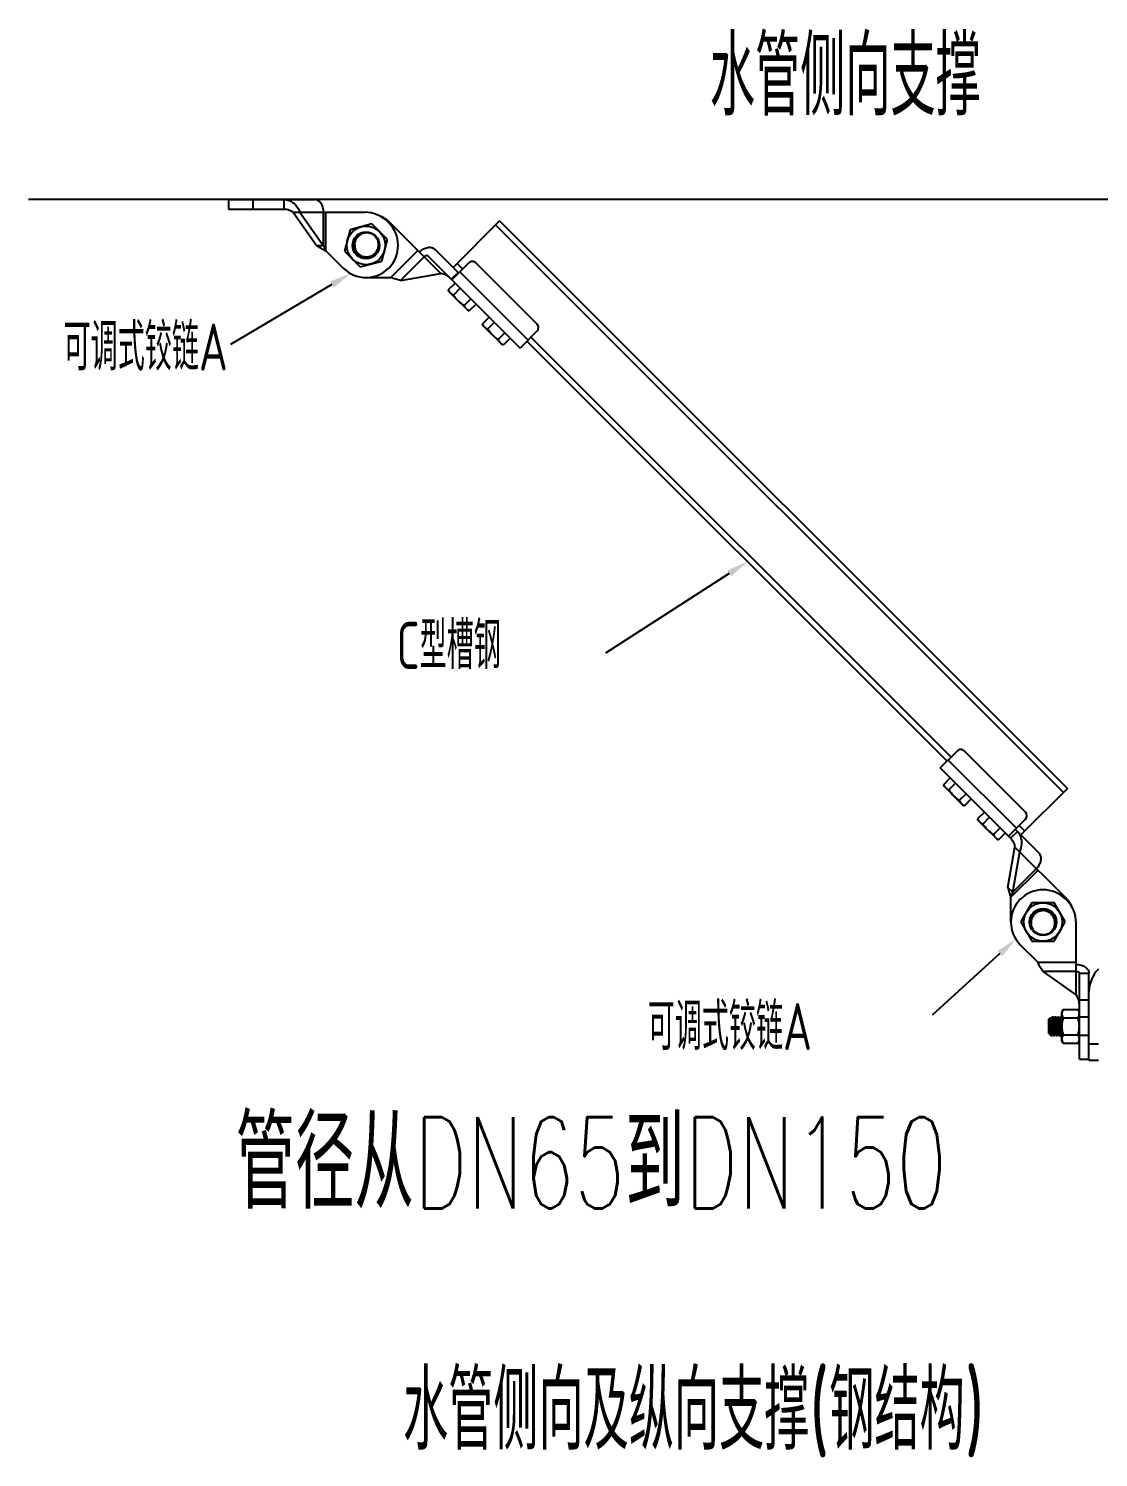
# Model space of a CAD drawing. Extents: x 4995099 to 5303443, y 4627657 to 4889583.
# Drawn here: x 5018146 to 5028056, y 4742815 to 4756059 of the extents above; entities that cross this region are included whole.
import ezdxf

# ---------------------------------------------------------------- set-up
doc = ezdxf.new("R2010")
doc.units = 0
doc.header["$LTSCALE"] = 1000
doc.header["$MEASUREMENT"] = 0
doc.layers.get('0').update_dxf_attribs({"color": 4, "linetype": 'CONTINUOUS'})
doc.layers.add('BZ', color=2, linetype='CONTINUOUS')
doc.layers.add('TWT_TEXT', color=7, linetype='CONTINUOUS')
doc.styles.add('HZTXT', font='TXT', dxfattribs={"bigfont": 'HZTXT'})
doc.styles.get("Standard").update_dxf_attribs({"font": 'GBENOR', "bigfont": 'GBCBIG'})

msp = doc.modelspace()

# ---------------------------------------------------------------- linework, layer by layer
at = {"linetype": 'Continuous'}
for p, q in [((5019999.3, 4754475.6), (5019999.3, 4754386.3)), ((5019999.3, 4754475.6), (5020794.4, 4754475.6)), ((5020222.5, 4754475.6), (5020222.5, 4754386.3)), ((5020510.6, 4754475.6), (5020510.6, 4754386.3)), ((5019999.3, 4754386.3), (5020510.6, 4754386.3)), ((5020596.3, 4754356.5), (5020815.5, 4754046.5)), ((5020596.3, 4754356.5), (5021262.6, 4754356.5)), ((5020659.4, 4754356.5), (5020878.6, 4754046.5)), ((5020878.6, 4754046.5), (5020878.6, 4754356.5)), ((5020899.7, 4754000.8), (5020899.7, 4754356.5)), ((5021125.9, 4754195.5), (5021072.6, 4753996.3)), ((5021325.1, 4754248.9), (5021125.9, 4754195.5)), ((5021471, 4754103), (5021325.1, 4754248.9)), ((5021482.2, 4754260.1), (5021473, 4754269.3)), ((5021966.4, 4753789), (5021495.2, 4754260.1)), ((5022509.5, 4754277.2), (5022078.1, 4753845.7)), ((5022472.7, 4754240.4), (5027733.7, 4748979.3)), ((5022509.5, 4754277.2), (5027770.6, 4749016.2)), ((5021417.6, 4753903.8), (5021471, 4754103)), ((5020878.6, 4754046.5), (5020815.5, 4754046.5)), ((5020899.7, 4754000.8), (5021061.3, 4753839.2)), ((5021072.6, 4753996.3), (5021218.4, 4753850.5)), ((5021166.8, 4754050.1), (5021166.8, 4754050.3)), ((5021166.9, 4754046.8), (5021166.9, 4754046.6)), ((5021751.8, 4754003.6), (5021500.3, 4753752)), ((5021592.1, 4753724.8), (5021811.4, 4753944)), ((5022065.6, 4753731.8), (5021847.3, 4753950.2)), ((5022128.8, 4753795), (5021910.4, 4754013.3)), ((5021218.4, 4753850.5), (5021417.6, 4753903.8)), ((5022124.5, 4753799.3), (5022061.4, 4753736.1)), ((5022068, 4753730.5), (5022225.4, 4753887.8)), ((5022114.9, 4753882.5), (5022167.5, 4753829.9)), ((5022772.6, 4753172.2), (5022141.2, 4753803.6)), ((5022856.8, 4753319.5), (5022288.5, 4753887.8)), ((5021271.8, 4753752), (5021500.3, 4753752)), ((5021592.1, 4753724.8), (5021966.4, 4753789)), ((5022096.6, 4753700.9), (5022034, 4753638.3)), ((5022067.5, 4753730), (5022699, 4753098.5)), ((5022042.3, 4753620.5), (5022034, 4753638.3)), ((5022042.3, 4753620.5), (5022210.7, 4753452.1)), ((5022145.2, 4753652.3), (5022082.6, 4753589.7)), ((5022242.4, 4753555.1), (5022179.8, 4753492.4)), ((5022210.7, 4753452.1), (5022228.4, 4753443.8)), ((5022291, 4753506.4), (5022228.4, 4753443.8)), ((5022412.3, 4753385.2), (5022349.7, 4753322.6)), ((5022358, 4753304.8), (5022349.7, 4753322.6)), ((5022358, 4753304.8), (5022526.4, 4753136.4)), ((5022460.9, 4753336.6), (5022398.3, 4753273.9)), ((5022558.1, 4753239.3), (5022495.5, 4753176.7)), ((5022526.4, 4753136.4), (5022544.1, 4753128.1)), ((5022606.7, 4753190.7), (5022544.1, 4753128.1)), ((5022856.8, 4753256.4), (5022699, 4753098.5)), ((5022762.1, 4753161.7), (5026655, 4749268.7)), ((5022798.9, 4753198.5), (5026691.9, 4749305.6)), ((5026591.9, 4749205.6), (5026749.8, 4749363.4)), ((5026812.9, 4749363.4), (5027381.2, 4748795.2)), ((5027242.8, 4748554.6), (5026591.9, 4749205.6)), ((5026665.6, 4749279.2), (5027297, 4748647.8)), ((5026684.1, 4749113.4), (5026621.5, 4749050.8)), ((5026629.8, 4749033), (5026621.5, 4749050.8)), ((5026629.8, 4749033), (5026798.2, 4748864.6)), ((5026732.7, 4749064.8), (5026670.1, 4749002.1)), ((5026829.9, 4748967.5), (5026767.3, 4748904.9)), ((5026878.5, 4748918.9), (5026815.9, 4748856.3)), ((5027770.6, 4749016.2), (5027339.1, 4748584.7)), ((5026798.2, 4748864.6), (5026815.9, 4748856.3)), ((5026999.8, 4748797.7), (5026937.2, 4748735)), ((5026945.5, 4748717.3), (5026937.2, 4748735)), ((5026945.5, 4748717.3), (5027113.9, 4748548.9)), ((5027048.4, 4748749), (5026985.8, 4748686.4)), ((5027145.7, 4748651.8), (5027083, 4748589.2)), ((5027226.4, 4748577.2), (5027381.2, 4748732)), ((5027286.5, 4748637.3), (5027506.7, 4748417.1)), ((5027323.3, 4748674.1), (5027375.9, 4748621.5)), ((5027113.9, 4748548.9), (5027131.6, 4748540.6)), ((5027194.3, 4748603.2), (5027131.6, 4748540.6)), ((5027242.8, 4748554.6), (5027306, 4748617.8)), ((5027218.2, 4748098.8), (5027282.4, 4748473)), ((5027262.8, 4748054.1), (5027327, 4748428.4)), ((5027282.4, 4748473), (5027753.5, 4748001.9)), ((5027245.4, 4748006.9), (5027496.9, 4748258.5)), ((5027482, 4748273.3), (5027262.8, 4748054.1)), ((5027218.2, 4748098.8), (5027262.8, 4748054.1)), ((5027245.4, 4747778.4), (5027245.4, 4748006.9)), ((5027753.5, 4747988.9), (5027762.7, 4747979.7)), ((5027439.9, 4747957), (5027336.8, 4747778.4)), ((5027646.2, 4747957), (5027439.9, 4747957)), ((5027615.2, 4747854.6), (5027615, 4747854.7)), ((5027617.6, 4747852.3), (5027617.7, 4747852.1)), ((5027749.3, 4747778.4), (5027646.2, 4747957)), ((5027336.8, 4747778.4), (5027439.9, 4747599.8)), ((5027646.2, 4747599.8), (5027749.3, 4747778.4)), ((5027849.9, 4747102.9), (5027849.9, 4747769.2)), ((5027439.9, 4747599.8), (5027646.2, 4747599.8)), ((5027494.2, 4747406.3), (5027332.6, 4747567.9)), ((5027494.2, 4747406.3), (5027849.9, 4747406.3)), ((5027539.9, 4747322.1), (5027849.9, 4747322.1)), ((5027849.9, 4747102.9), (5027539.9, 4747322.1)), ((5027969, 4747301.1), (5027879.7, 4747301.1)), ((5027879.7, 4746505.9), (5027879.7, 4747301.1)), ((5027969, 4746498.5), (5027969, 4747301.1)), ((5027969, 4747055), (5027879.7, 4747055)), ((5027730.9, 4746965.6), (5027718.9, 4746944.9)), ((5027718.9, 4746677.1), (5027718.9, 4746944.9)), ((5027730.9, 4746965.6), (5027867.7, 4746965.6)), ((5027879.7, 4746944.9), (5027867.7, 4746965.6)), ((5027596.9, 4746878), (5027611.7, 4746892.8)), ((5027596.9, 4746744), (5027596.9, 4746878)), ((5027611.9, 4746892.7), (5027611.7, 4746892.8)), ((5027615.9, 4746885.8), (5027611.9, 4746892.7)), ((5027622, 4746886.2), (5027615.5, 4746886.2)), ((5027629.8, 4746900), (5027621.8, 4746886.2)), ((5027629.8, 4746900), (5027630.1, 4746900.3)), ((5027630.1, 4746900.3), (5027633.4, 4746900.3)), ((5027630.1, 4746900.3), (5027633.4, 4746900.3)), ((5027633.7, 4746900), (5027633.4, 4746900.3)), ((5027641.9, 4746885.8), (5027633.7, 4746900)), ((5027648, 4746886.2), (5027641.6, 4746886.2)), ((5027655.8, 4746900), (5027647.8, 4746886.2)), ((5027655.8, 4746900), (5027656.2, 4746900.3)), ((5027656.2, 4746900.3), (5027659.4, 4746900.3)), ((5027656.2, 4746900.3), (5027659.4, 4746900.3)), ((5027659.8, 4746900), (5027659.4, 4746900.3)), ((5027668, 4746885.8), (5027659.8, 4746900)), ((5027674.1, 4746886.2), (5027667.6, 4746886.2)), ((5027681.9, 4746900), (5027673.9, 4746886.2)), ((5027681.9, 4746900), (5027682.2, 4746900.3)), ((5027682.2, 4746900.3), (5027685.5, 4746900.3)), ((5027682.2, 4746900.3), (5027685.5, 4746900.3)), ((5027685.8, 4746900), (5027685.5, 4746900.3)), ((5027694, 4746885.8), (5027685.8, 4746900)), ((5027700.1, 4746886.2), (5027694, 4746886.2)), ((5027694, 4746885.8), (5027694.3, 4746885.3)), ((5027707.9, 4746900), (5027699.9, 4746886.2)), ((5027707.9, 4746900), (5027708.3, 4746900.3)), ((5027708.3, 4746900.3), (5027711.5, 4746900.3)), ((5027708.3, 4746900.3), (5027711.5, 4746900.3)), ((5027711.9, 4746900), (5027711.5, 4746900.3)), ((5027718.9, 4746887.8), (5027711.9, 4746900)), ((5027718.9, 4746791.8), (5027718, 4746811)), ((5027730.9, 4746888.3), (5027867.7, 4746888.3)), ((5027969, 4746897.1), (5027879.7, 4746897.1)), ((5027596.9, 4746744), (5027605.1, 4746735.8)), ((5027605.1, 4746735.8), (5027605.1, 4746766.3)), ((5027605.1, 4746735.8), (5027608.9, 4746735.8)), ((5027608.6, 4746736.2), (5027613.4, 4746727.8)), ((5027614.2, 4746726.7), (5027613.4, 4746727.8)), ((5027614.2, 4746726.7), (5027619.2, 4746721.7)), ((5027619.2, 4746725.1), (5027619.2, 4746721.7)), ((5027619.2, 4746721.7), (5027620.4, 4746721.7)), ((5027620.2, 4746721.8), (5027620.4, 4746721.7)), ((5027620.4, 4746721.7), (5027620.7, 4746722)), ((5027620.7, 4746722), (5027628.7, 4746735.8)), ((5027628.5, 4746735.8), (5027635, 4746735.8)), ((5027634.4, 4746736.5), (5027634.6, 4746736.2)), ((5027634.6, 4746736.2), (5027642.8, 4746722)), ((5027642.8, 4746722), (5027643.2, 4746721.7)), ((5027643.2, 4746721.7), (5027646.4, 4746721.7)), ((5027643.2, 4746721.7), (5027646.4, 4746721.7)), ((5027646.7, 4746722), (5027646.4, 4746721.7)), ((5027646.7, 4746722), (5027654.7, 4746735.8)), ((5027654.6, 4746735.8), (5027661, 4746735.8)), ((5027660.6, 4746736.2), (5027668.9, 4746722)), ((5027668.9, 4746722), (5027669.2, 4746721.7)), ((5027669.2, 4746721.7), (5027672.5, 4746721.7)), ((5027669.2, 4746721.7), (5027672.5, 4746721.7)), ((5027672.8, 4746722), (5027672.5, 4746721.7)), ((5027672.8, 4746722), (5027680.8, 4746735.8)), ((5027680.6, 4746735.8), (5027687.1, 4746735.8)), ((5027686.7, 4746736.2), (5027694.9, 4746722)), ((5027694.9, 4746722), (5027695.2, 4746721.7)), ((5027695.2, 4746721.7), (5027698.5, 4746721.7)), ((5027695.2, 4746721.7), (5027698.5, 4746721.7)), ((5027698.8, 4746722), (5027698.5, 4746721.7)), ((5027698.8, 4746722), (5027706.8, 4746735.8)), ((5027706.7, 4746735.8), (5027713.1, 4746735.8)), ((5027712.7, 4746736.2), (5027718.9, 4746725.5)), ((5027730.9, 4746656.4), (5027718.9, 4746677.1)), ((5027730.9, 4746733.7), (5027867.7, 4746733.7)), ((5027730.9, 4746656.4), (5027867.7, 4746656.4)), ((5027879.7, 4746677.1), (5027867.7, 4746656.4)), ((5027879.7, 4746729.1), (5027969, 4746729.1)), ((5027969, 4746647.3), (5028058.3, 4746647.3)), ((5027879.7, 4746505.9), (5027969, 4746505.9)), ((5027969, 4746498.5), (5028058.3, 4746498.5))]:
    msp.add_line(p, q, dxfattribs=at)
for points in [[(5020956.5, 4753686.7), (5020017.4, 4753129.7)], [(5024637.4, 4751009.9), (5023491.1, 4750270.1)], [(5027143.3, 4747485.1), (5026516.2, 4746914)]]:
    msp.add_lwpolyline(points)
for centre, radius in [((5021271.8, 4754049.7), 178.6), ((5021271.8, 4754049.7), 125.3), ((5021271.8, 4754049.7), 119.1), ((5027543, 4747778.4), 178.6), ((5027543, 4747778.4), 125.3), ((5027543, 4747778.4), 119.1)]:
    msp.add_circle(centre, radius, dxfattribs=at)
for centre, radius, start, end in [((5021262.6, 4754058.9), 297.7, 44.99999, 90), ((5021271.8, 4754049.7), 297.7, 224.99999, 44.99999), ((5021284.8, 4754049.7), 297.7, 44.99999, 67.63031), ((5021278.7, 4754047.9), 118.4, 72.31446, 73.94713), ((5021271.8, 4754049.7), 105, 178.71874, 179.66409), ((5021271.5, 4754049.7), 104.7, 179.75296, 181.37327), ((5021270.8, 4754056.8), 104.4, 184.99488, 185.50793), ((5021272, 4754049.7), 105.1, 177.15433, 178.71863), ((5021271.2, 4754049.7), 104.4, 181.37382, 181.694), ((5021271.4, 4754049.7), 104.6, 181.69419, 182.60615), ((5021271.8, 4754049.7), 105, 182.60725, 185.59802), ((5021271.9, 4754049.7), 105.1, 185.59662, 191.09948), ((5021271.5, 4754049.6), 104.7, 191.10332, 191.48342), ((5021271.8, 4754049.7), 104.9, 191.48489, 255.44483), ((5021271.8, 4754049.7), 105, 255.4458, 258.67362), ((5021271.8, 4754049.7), 104.9, 258.67355, 262.14338), ((5021271.7, 4754049.6), 104.9, 262.14543, 265.15818), ((5021271.8, 4754049.9), 105.1, 265.15789, 267.69509), ((5021271.8, 4754049.8), 105.1, 267.69503, 268.78973), ((5021271.8, 4754049.9), 105.1, 267.70337, 268.51134), ((5021271.8, 4754049.7), 105, 268.51135, 269.23308), ((5021271.8, 4754049.6), 104.8, 268.78883, 271.69256), ((5021271.8, 4754049.4), 104.7, 269.23213, 271.6927), ((5022257, 4753856.2), 44.6, 44.99999, 135.00001), ((5022825.2, 4753287.9), 44.6, 315.00001, 44.99999), ((5026781.3, 4749331.9), 44.6, 44.99999, 135.00001), ((5027349.6, 4748763.6), 44.6, 315.00001, 44.99999), ((5027543, 4747778.4), 297.7, 44.99999, 224.99999), ((5027543, 4747791.4), 297.7, 22.3697, 44.99999), ((5027552.2, 4747769.2), 297.7, 0, 44.99999), ((5027543, 4747778.4), 104.8, 133.78883, 136.69254), ((5027542.9, 4747778.5), 104.7, 134.23214, 136.69269), ((5027543.1, 4747778.3), 105, 133.51136, 134.23309), ((5027543.2, 4747778.3), 105.1, 132.69503, 133.78973), ((5027543.2, 4747778.2), 105.1, 132.70337, 133.51136), ((5027543.2, 4747778.2), 105.1, 130.15788, 132.69507), ((5027543, 4747778.4), 104.9, 127.14543, 130.15818), ((5027543, 4747778.4), 104.9, 123.67356, 127.14336), ((5027543.1, 4747778.3), 105, 120.44581, 123.67361), ((5027543, 4747778.4), 104.9, 56.48488, 120.44484), ((5027543.2, 4747778.5), 104.7, 56.10333, 56.4834), ((5027543, 4747778.3), 105.1, 50.59661, 56.09947), ((5027543, 4747778.3), 105, 47.60725, 50.59803), ((5027543.3, 4747778.6), 104.6, 46.69418, 47.60616), ((5027543.4, 4747778.7), 104.4, 46.3738, 46.69398), ((5027548.8, 4747774), 104.4, 49.99488, 50.50791), ((5027543.2, 4747778.6), 104.7, 44.75296, 46.37328), ((5027543, 4747778.4), 105, 43.71876, 44.66409), ((5027542.9, 4747778.2), 105.1, 42.15432, 43.71862), ((5027536.9, 4747774.7), 118.4, 297.31445, 298.94712), ((5028266.6, 4747131), 297.7, 135.00001, 180), ((5027819.5, 4746926.8), 60.2, 6.6309, 7.40314), ((5027688.5, 4746883.2), 6.2, 18.49225, 20.49889), ((5027819.5, 4746695.2), 60.2, 352.59837, 353.3691)]:
    msp.add_arc(centre, radius, start, end, dxfattribs=at)
for points, knots in [([(5020510.6, 4754475.6), (5020527, 4754475.6), (5020560.5, 4754469.2), (5020604.4, 4754442.4), (5020638.6, 4754403.6), (5020653.9, 4754372.5), (5020659.4, 4754356.5)], [0, 0, 0, 0, 0.2432329, 0.4930778, 0.7487233, 1, 1, 1, 1]), ([(5020878.6, 4754356.5), (5020878.6, 4754371.9), (5020874.6, 4754401.6), (5020857, 4754440.6), (5020829.6, 4754468.3), (5020805.6, 4754475.6), (5020794.4, 4754475.6)], [0, 0, 0, 0, 0.2879693, 0.555344, 0.7905333, 1, 1, 1, 1]), ([(5020510.6, 4754386.3), (5020526.6, 4754386.3), (5020557.5, 4754380.4), (5020584.4, 4754365.1), (5020596.3, 4754356.5)], [0, 0, 0, 0, 0.5225162, 1, 1, 1, 1]), ([(5021311.5, 4754161.7), (5021294.3, 4754166.6), (5021257.1, 4754168.7), (5021214.6, 4754149.7), (5021188.9, 4754124.2), (5021174.7, 4754100.9), (5021166.7, 4754074.9), (5021166, 4754056.6), (5021166.8, 4754047.7)], [0, 0, 0, 0, 0.2492726, 0.4984099, 0.6238458, 0.7492448, 0.8746208, 1, 1, 1, 1]), ([(5021274.9, 4753944.8), (5021284, 4753944.4), (5021302.4, 4753946.1), (5021328.4, 4753955.6), (5021351.3, 4753971.4), (5021375.5, 4753999.1), (5021391.8, 4754043.5), (5021386.9, 4754081), (5021380.5, 4754098)], [0, 0, 0, 0, 0.1254142, 0.2508333, 0.3762646, 0.5017062, 0.7507851, 1, 1, 1, 1]), ([(5020815.5, 4754046.5), (5020827.8, 4754038), (5020855.7, 4754022.3), (5020884.4, 4754008.3), (5020899.7, 4754000.8)], [0, 0, 0, 0, 0.4682186, 1, 1, 1, 1]), ([(5020878.6, 4754046.5), (5020880, 4754042.6), (5020886.2, 4754027), (5020893.9, 4754012.1), (5020899.7, 4754000.8)], [0, 0, 0, 0, 0.2440009, 1, 1, 1, 1]), ([(5021766.7, 4753988.7), (5021777.6, 4753999.5), (5021801.4, 4754017.7), (5021841.5, 4754032.8), (5021880.5, 4754033), (5021902.5, 4754021.2), (5021910.4, 4754013.3)], [0, 0, 0, 0, 0.2879707, 0.5553439, 0.7905323, 1, 1, 1, 1]), ([(5021847.3, 4753950.2), (5021845.3, 4753952.2), (5021839.8, 4753955.1), (5021830, 4753955.1), (5021820, 4753951.3), (5021814.1, 4753946.7), (5021811.4, 4753944)], [0, 0, 0, 0, 0.209498, 0.4446669, 0.7119894, 1, 1, 1, 1]), ([(5021592.1, 4753724.8), (5021577.4, 4753727.5), (5021546.6, 4753736.1), (5021516.4, 4753746.5), (5021500.3, 4753752)], [0, 0, 0, 0, 0.4682186, 1, 1, 1, 1]), ([(5022048, 4753749.5), (5022036.7, 4753760.8), (5022010.7, 4753778.5), (5021980.8, 4753786.7), (5021966.4, 4753789)], [0, 0, 0, 0, 0.5225162, 1, 1, 1, 1]), ([(5022068, 4753730.5), (5022068, 4753730.4), (5022066.9, 4753730.2), (5022066.2, 4753731.2), (5022065.6, 4753731.8)], [0, 0, 0, 0, 0.1267747, 1, 1, 1, 1]), ([(5022034, 4753638.3), (5022034.7, 4753636.8), (5022037.5, 4753630.9), (5022040.8, 4753625.3), (5022043.5, 4753621.3)], [0, 0, 0, 0, 0.2533457, 1, 1, 1, 1]), ([(5022053.6, 4753609.2), (5022057.6, 4753605.1), (5022066.9, 4753597.7), (5022077.2, 4753592.2), (5022082.6, 4753589.7)], [0, 0, 0, 0, 0.4935889, 1, 1, 1, 1]), ([(5022179.8, 4753492.4), (5022182.3, 4753487.1), (5022187.9, 4753476.7), (5022195.3, 4753467.5), (5022199.4, 4753463.4)], [0, 0, 0, 0, 0.5064112, 1, 1, 1, 1]), ([(5022199.4, 4753463.4), (5022203.5, 4753459.3), (5022212.7, 4753451.9), (5022223, 4753446.3), (5022228.4, 4753443.8)], [0, 0, 0, 0, 0.4935889, 1, 1, 1, 1]), ([(5022349.7, 4753322.6), (5022350.4, 4753321.1), (5022353.2, 4753315.2), (5022356.5, 4753309.6), (5022359.2, 4753305.6)], [0, 0, 0, 0, 0.2533457, 1, 1, 1, 1]), ([(5022369.3, 4753293.5), (5022373.4, 4753289.4), (5022382.6, 4753282), (5022392.9, 4753276.5), (5022398.3, 4753273.9)], [0, 0, 0, 0, 0.4935889, 1, 1, 1, 1]), ([(5022495.5, 4753176.7), (5022498, 4753171.4), (5022503.6, 4753161), (5022511, 4753151.8), (5022515.1, 4753147.7)], [0, 0, 0, 0, 0.5064112, 1, 1, 1, 1]), ([(5022515.1, 4753147.7), (5022519.2, 4753143.6), (5022528.4, 4753136.2), (5022538.8, 4753130.6), (5022544.1, 4753128.1)], [0, 0, 0, 0, 0.4935889, 1, 1, 1, 1]), ([(5026621.5, 4749050.8), (5026622.2, 4749049.3), (5026625, 4749043.4), (5026628.3, 4749037.8), (5026631, 4749033.8)], [0, 0, 0, 0, 0.2533457, 1, 1, 1, 1]), ([(5026641.1, 4749021.7), (5026645.2, 4749017.6), (5026654.4, 4749010.2), (5026664.7, 4749004.7), (5026670.1, 4749002.1)], [0, 0, 0, 0, 0.4935889, 1, 1, 1, 1]), ([(5026767.3, 4748904.9), (5026769.8, 4748899.6), (5026775.4, 4748889.2), (5026782.8, 4748880), (5026786.9, 4748875.9)], [0, 0, 0, 0, 0.5064112, 1, 1, 1, 1]), ([(5026786.9, 4748875.9), (5026791, 4748871.8), (5026800.2, 4748864.4), (5026810.6, 4748858.8), (5026815.9, 4748856.3)], [0, 0, 0, 0, 0.4935889, 1, 1, 1, 1]), ([(5026937.2, 4748735), (5026937.9, 4748733.5), (5026940.7, 4748727.7), (5026944, 4748722.1), (5026946.8, 4748718.1)], [0, 0, 0, 0, 0.2533457, 1, 1, 1, 1]), ([(5026956.8, 4748706), (5026960.9, 4748701.9), (5026970.1, 4748694.5), (5026980.4, 4748688.9), (5026985.8, 4748686.4)], [0, 0, 0, 0, 0.4935889, 1, 1, 1, 1]), ([(5027083, 4748589.2), (5027085.5, 4748583.8), (5027091.1, 4748573.5), (5027098.5, 4748564.3), (5027102.6, 4748560.2)], [0, 0, 0, 0, 0.5064112, 1, 1, 1, 1]), ([(5027102.6, 4748560.2), (5027106.7, 4748556.1), (5027115.9, 4748548.7), (5027126.3, 4748543.1), (5027131.6, 4748540.6)], [0, 0, 0, 0, 0.4935889, 1, 1, 1, 1]), ([(5027242.8, 4748554.6), (5027240.3, 4748557.2), (5027235.4, 4748562.1), (5027229.7, 4748568), (5027224.3, 4748575.1), (5027226.4, 4748577.2)], [0, 0, 0, 0, 0.3786649, 0.6932905, 1, 1, 1, 1]), ([(5027242.8, 4748554.6), (5027254.2, 4748543.3), (5027271.8, 4748517.3), (5027280.1, 4748487.4), (5027282.4, 4748473)], [0, 0, 0, 0, 0.5225162, 1, 1, 1, 1]), ([(5027336.5, 4748570.5), (5027334.8, 4748575), (5027327.2, 4748592.2), (5027315.9, 4748607.8), (5027306, 4748617.8)], [0, 0, 0, 0, 0.2529073, 1, 1, 1, 1]), ([(5027327, 4748428.4), (5027337.7, 4748450.2), (5027351.3, 4748497.9), (5027345.3, 4748548), (5027336.5, 4748570.5)], [0, 0, 0, 0, 0.5007687, 1, 1, 1, 1]), ([(5027482, 4748273.3), (5027492.9, 4748284.2), (5027511.1, 4748308.1), (5027526.2, 4748348.1), (5027526.4, 4748387.1), (5027514.6, 4748409.2), (5027506.7, 4748417.1)], [0, 0, 0, 0, 0.2879707, 0.5553439, 0.7905323, 1, 1, 1, 1]), ([(5027218.2, 4748098.8), (5027220.9, 4748084), (5027229.5, 4748053.2), (5027239.9, 4748023), (5027245.4, 4748006.9)], [0, 0, 0, 0, 0.4682186, 1, 1, 1, 1]), ([(5027245.4, 4748006.9), (5027246.7, 4748011), (5027251.9, 4748026.9), (5027257.5, 4748042.8), (5027262.8, 4748054.1)], [0, 0, 0, 0, 0.254643, 1, 1, 1, 1]), ([(5027466.7, 4747850.3), (5027460, 4747844.1), (5027448.1, 4747829.9), (5027436.5, 4747804.8), (5027431.5, 4747777.5), (5027433.9, 4747740.8), (5027453.8, 4747697.9), (5027483.8, 4747674.8), (5027500.3, 4747667.2)], [0, 0, 0, 0, 0.1254142, 0.2508333, 0.3762646, 0.5017062, 0.7507851, 1, 1, 1, 1]), ([(5027594.2, 4747671.1), (5027609.8, 4747679.7), (5027637.6, 4747704.6), (5027654.2, 4747748.1), (5027654.4, 4747784.3), (5027647.9, 4747810.8), (5027635.1, 4747834.8), (5027622.8, 4747848.2), (5027615.9, 4747854)], [0, 0, 0, 0, 0.2492726, 0.4984099, 0.6238458, 0.7492448, 0.8746208, 1, 1, 1, 1]), ([(5027539.9, 4747322.1), (5027531.4, 4747334.4), (5027515.6, 4747362.3), (5027501.6, 4747391), (5027494.2, 4747406.3)], [0, 0, 0, 0, 0.4682186, 1, 1, 1, 1]), ([(5027849.9, 4747385.3), (5027865.2, 4747385.3), (5027895, 4747381.2), (5027934, 4747363.6), (5027961.7, 4747336.2), (5027969, 4747312.2), (5027969, 4747301.1)], [0, 0, 0, 0, 0.2879693, 0.555344, 0.7905333, 1, 1, 1, 1]), ([(5027849.9, 4747322.1), (5027857.2, 4747322.1), (5027868.2, 4747319.4), (5027877.9, 4747309.8), (5027879.7, 4747303.8), (5027879.7, 4747301.1)], [0, 0, 0, 0, 0.5525142, 0.7891783, 1, 1, 1, 1]), ([(5027874.5, 4747053.6), (5027873.2, 4747058.3), (5027867.2, 4747075.8), (5027857.8, 4747091.9), (5027849.9, 4747102.9)], [0, 0, 0, 0, 0.2652356, 1, 1, 1, 1]), ([(5027718.9, 4746927), (5027718.9, 4746933.6), (5027721.4, 4746947.2), (5027727.4, 4746959.6), (5027730.9, 4746965.6)], [0, 0, 0, 0, 0.4850688, 1, 1, 1, 1]), ([(5027730.9, 4746888.3), (5027727.4, 4746894.4), (5027721.4, 4746906.7), (5027718.9, 4746920.4), (5027718.9, 4746927)], [0, 0, 0, 0, 0.5149312, 1, 1, 1, 1]), ([(5027879.2, 4746934.6), (5027878.8, 4746937.2), (5027876.7, 4746948.1), (5027871.9, 4746958.4), (5027867.7, 4746965.6)], [0, 0, 0, 0, 0.2413187, 1, 1, 1, 1]), ([(5027867.7, 4746888.3), (5027871.2, 4746894.4), (5027877.2, 4746906.7), (5027879.7, 4746920.4), (5027879.7, 4746927)], [0, 0, 0, 0, 0.5149312, 1, 1, 1, 1]), ([(5027619.2, 4746725.1), (5027618.8, 4746729.6), (5027618.2, 4746741.3), (5027617.3, 4746761.9), (5027616.5, 4746787.9), (5027615.7, 4746816.3), (5027614.9, 4746839.9), (5027614.3, 4746857.4), (5027613.9, 4746868.6), (5027613.4, 4746877.8), (5027613, 4746885), (5027612.4, 4746889.6), (5027612.3, 4746892.1), (5027611.9, 4746892.7)], [0, 0, 0, 0, 0.0806353, 0.2085354, 0.3696645, 0.5456203, 0.7157198, 0.7920409, 0.859282, 0.9153044, 0.9582922, 0.9868202, 1, 1, 1, 1]), ([(5027615.9, 4746885.8), (5027616, 4746885.7), (5027616.3, 4746885), (5027616.4, 4746884.3), (5027616.6, 4746883.7)], [0, 0, 0, 0, 0.1730941, 1, 1, 1, 1]), ([(5027616.6, 4746883.7), (5027617.4, 4746879.9), (5027618.3, 4746869.6), (5027619.8, 4746851.1), (5027621.1, 4746827.5), (5027622.5, 4746801.7), (5027623.7, 4746780.4), (5027624.7, 4746764.8), (5027625.5, 4746755.1), (5027626.2, 4746747.3), (5027626.9, 4746741.2), (5027627.5, 4746738.2), (5027628.1, 4746735.8), (5027628.5, 4746735.8)], [0, 0, 0, 0, 0.0777982, 0.2082354, 0.3748006, 0.5562004, 0.7292138, 0.8055371, 0.8717102, 0.9256228, 0.9655759, 0.9903913, 1, 1, 1, 1]), ([(5027622, 4746886.2), (5027622.5, 4746886.2), (5027623, 4746883.6), (5027623.7, 4746880.4), (5027624.4, 4746873.7), (5027625.2, 4746865.3), (5027625.9, 4746854.8), (5027627, 4746838.2), (5027628.2, 4746815.8), (5027629.7, 4746789.2), (5027630.9, 4746768.3), (5027632, 4746754.1), (5027632.7, 4746746.1), (5027633.5, 4746740.5), (5027634, 4746737.5), (5027634.4, 4746736.5)], [0, 0, 0, 0, 0.0102174, 0.0368365, 0.0796373, 0.1372379, 0.2076612, 0.2884451, 0.4694957, 0.6551875, 0.8196562, 0.8865748, 0.9400423, 0.9782392, 1, 1, 1, 1]), ([(5027630.1, 4746900.3), (5027630.2, 4746900.3), (5027630.4, 4746900.2), (5027630.5, 4746900), (5027630.6, 4746899.8)], [0, 0, 0, 0, 0.3723986, 1, 1, 1, 1]), ([(5027630.6, 4746899.8), (5027630.6, 4746899.7), (5027630.9, 4746899), (5027631, 4746898.3), (5027631.1, 4746897.7)], [0, 0, 0, 0, 0.1797905, 1, 1, 1, 1]), ([(5027631.1, 4746897.7), (5027631.9, 4746893.8), (5027632.8, 4746883.2), (5027634.4, 4746859.2), (5027636, 4746824.4), (5027637.9, 4746784.1), (5027639.4, 4746752.9), (5027640.9, 4746733.7), (5027641.7, 4746726.8), (5027642.2, 4746724.2)], [0, 0, 0, 0, 0.0680369, 0.183112, 0.4156134, 0.66855, 0.8804582, 0.9541945, 1, 1, 1, 1]), ([(5027645.4, 4746724.3), (5027644.6, 4746728.5), (5027643.7, 4746740.1), (5027642.3, 4746761), (5027641, 4746788.1), (5027639.6, 4746818), (5027638.2, 4746847), (5027637, 4746869), (5027636, 4746883.5), (5027635.3, 4746891.3), (5027634.6, 4746896.5), (5027634.2, 4746899.2), (5027633.7, 4746900)], [0, 0, 0, 0, 0.072759, 0.1968608, 0.3572598, 0.5342987, 0.7062829, 0.8521474, 0.9095253, 0.9540848, 0.9844928, 1, 1, 1, 1]), ([(5027642.3, 4746884.8), (5027643.3, 4746881.5), (5027644.1, 4746871.9), (5027645.7, 4746854.1), (5027647, 4746830.4), (5027648.4, 4746804.2), (5027649.7, 4746782.3), (5027650.7, 4746766.1), (5027651.4, 4746756), (5027652.2, 4746747.9), (5027652.9, 4746741.4), (5027653.6, 4746738.3), (5027654.1, 4746735.8), (5027654.6, 4746735.8)], [0, 0, 0, 0, 0.0681208, 0.1931918, 0.3586724, 0.5424113, 0.7197556, 0.7984706, 0.8669215, 0.9228135, 0.9642903, 0.9900662, 1, 1, 1, 1]), ([(5027648, 4746886.2), (5027648.5, 4746886.2), (5027649, 4746883.7), (5027649.7, 4746880.5), (5027650.4, 4746873.9), (5027651.2, 4746865.7), (5027651.9, 4746855.4), (5027653, 4746839), (5027654.2, 4746816.9), (5027655.7, 4746790.5), (5027657, 4746766.8), (5027658.6, 4746749.4), (5027659.3, 4746739.9), (5027660.4, 4746736.8)], [0, 0, 0, 0, 0.0100661, 0.0362289, 0.0783082, 0.1349822, 0.2043392, 0.2840022, 0.4630493, 0.6476926, 0.8127255, 0.9356584, 1, 1, 1, 1]), ([(5027656.2, 4746900.3), (5027656.3, 4746900.3), (5027656.5, 4746900.2), (5027656.5, 4746900), (5027656.6, 4746899.8)], [0, 0, 0, 0, 0.371131, 1, 1, 1, 1]), ([(5027656.6, 4746899.8), (5027656.7, 4746899.7), (5027656.9, 4746899), (5027657.1, 4746898.3), (5027657.2, 4746897.7)], [0, 0, 0, 0, 0.1810218, 1, 1, 1, 1]), ([(5027657.2, 4746897.7), (5027658, 4746893.5), (5027658.9, 4746882), (5027660.3, 4746861.1), (5027661.6, 4746834), (5027663, 4746804.1), (5027664.4, 4746775.1), (5027665.6, 4746753), (5027666.6, 4746738.5), (5027667.2, 4746730.7), (5027668, 4746725.5), (5027668.4, 4746722.8), (5027668.9, 4746722)], [0, 0, 0, 0, 0.0724852, 0.1964351, 0.3567845, 0.5338775, 0.7059953, 0.8519985, 0.9094333, 0.9540396, 0.9844795, 1, 1, 1, 1]), ([(5027671.5, 4746724.3), (5027670.6, 4746728.5), (5027669.7, 4746740), (5027668.3, 4746760.9), (5027667, 4746788), (5027665.6, 4746817.9), (5027664.3, 4746846.9), (5027663.1, 4746869), (5027662, 4746883.5), (5027661.4, 4746891.3), (5027660.6, 4746896.5), (5027660.2, 4746899.2), (5027659.8, 4746900)], [0, 0, 0, 0, 0.072462, 0.1964006, 0.3567743, 0.5338804, 0.7060032, 0.8520154, 0.9094481, 0.9540479, 0.9844809, 1, 1, 1, 1]), ([(5027668, 4746885.8), (5027668.1, 4746885.7), (5027668.2, 4746885.4), (5027668.3, 4746885.2), (5027668.3, 4746885)], [0, 0, 0, 0, 0.4376161, 1, 1, 1, 1]), ([(5027668.3, 4746885), (5027669.3, 4746881.9), (5027670.1, 4746872.3), (5027671.7, 4746854.7), (5027673, 4746831.1), (5027674.5, 4746804.7), (5027675.7, 4746782.7), (5027676.7, 4746766.4), (5027677.5, 4746756.2), (5027678.2, 4746748), (5027678.9, 4746741.5), (5027679.6, 4746738.3), (5027680.1, 4746735.8), (5027680.6, 4746735.8)], [0, 0, 0, 0, 0.0659453, 0.1897904, 0.3550149, 0.5392741, 0.7175969, 0.7968558, 0.8658281, 0.9221694, 0.96399, 0.9899888, 1, 1, 1, 1]), ([(5027674.1, 4746886.2), (5027674.6, 4746886.2), (5027675.1, 4746883.7), (5027675.8, 4746880.6), (5027676.5, 4746874.1), (5027677.2, 4746866.1), (5027677.9, 4746855.9), (5027679, 4746839.8), (5027680.2, 4746817.9), (5027681.6, 4746791.7), (5027683, 4746768), (5027684.5, 4746750.2), (5027685.3, 4746740.5), (5027686.3, 4746737.2)], [0, 0, 0, 0, 0.0099248, 0.0356747, 0.0771054, 0.1329413, 0.2013278, 0.2799736, 0.4571941, 0.6408665, 0.8063789, 0.9316041, 1, 1, 1, 1]), ([(5027682.2, 4746900.3), (5027682.3, 4746900.3), (5027682.5, 4746900.1), (5027682.6, 4746900), (5027682.7, 4746899.8)], [0, 0, 0, 0, 0.3700796, 1, 1, 1, 1]), ([(5027682.7, 4746899.8), (5027682.7, 4746899.7), (5027683, 4746899), (5027683.1, 4746898.3), (5027683.2, 4746897.8)], [0, 0, 0, 0, 0.1820575, 1, 1, 1, 1]), ([(5027683.2, 4746897.8), (5027684, 4746893.6), (5027684.9, 4746882.1), (5027686.3, 4746861.2), (5027687.7, 4746834.1), (5027689, 4746804.2), (5027690.4, 4746775.1), (5027691.6, 4746753.1), (5027692.6, 4746738.5), (5027693.3, 4746730.7), (5027694, 4746725.5), (5027694.5, 4746722.8), (5027694.9, 4746722)], [0, 0, 0, 0, 0.0723037, 0.1961546, 0.3565036, 0.5336411, 0.7058393, 0.8519298, 0.9093948, 0.9540202, 0.984473, 1, 1, 1, 1]), ([(5027697.5, 4746724.3), (5027696.7, 4746728.5), (5027695.8, 4746740), (5027694.4, 4746760.9), (5027693.1, 4746788), (5027691.7, 4746817.9), (5027690.3, 4746846.9), (5027689.1, 4746869), (5027688.1, 4746883.5), (5027687.4, 4746891.3), (5027686.7, 4746896.5), (5027686.3, 4746899.2), (5027685.8, 4746900)], [0, 0, 0, 0, 0.0724348, 0.1963567, 0.3567, 0.5338039, 0.7059441, 0.8519721, 0.9094173, 0.9540318, 0.9844771, 1, 1, 1, 1]), ([(5027694.3, 4746885.1), (5027695.4, 4746882.1), (5027696.1, 4746872.6), (5027697.7, 4746855.1), (5027699, 4746831.5), (5027700.5, 4746805.1), (5027701.7, 4746782.9), (5027702.8, 4746766.6), (5027703.5, 4746756.3), (5027704.3, 4746748.1), (5027704.9, 4746741.5), (5027705.7, 4746738.3), (5027706.2, 4746735.8), (5027706.7, 4746735.8)], [0, 0, 0, 0, 0.0645661, 0.1876199, 0.3526803, 0.5372716, 0.7162179, 0.7958287, 0.8651304, 0.9217555, 0.9638039, 0.9899473, 1, 1, 1, 1]), ([(5027700.1, 4746886.2), (5027700.6, 4746886.2), (5027701.1, 4746883.7), (5027701.8, 4746880.6), (5027702.5, 4746874.1), (5027703.2, 4746866), (5027704, 4746855.9), (5027705, 4746839.8), (5027706.2, 4746817.8), (5027707.7, 4746791.6), (5027709, 4746768), (5027710.6, 4746750.2), (5027711.4, 4746740.5), (5027712.3, 4746737.2)], [0, 0, 0, 0, 0.009925, 0.0356902, 0.0771466, 0.1330043, 0.2014194, 0.2801019, 0.457378, 0.6410811, 0.8065814, 0.9317263, 1, 1, 1, 1]), ([(5027708.3, 4746900.3), (5027708.3, 4746900.3), (5027708.5, 4746900.2), (5027708.6, 4746900), (5027708.7, 4746899.8)], [0, 0, 0, 0, 0.3728627, 1, 1, 1, 1]), ([(5027708.7, 4746899.8), (5027708.7, 4746899.7), (5027709, 4746899), (5027709.2, 4746898.3), (5027709.3, 4746897.7)], [0, 0, 0, 0, 0.1793411, 1, 1, 1, 1]), ([(5027709.3, 4746897.7), (5027709.9, 4746894.4), (5027710.7, 4746885.7), (5027711.9, 4746869.9), (5027713, 4746849.1), (5027714.5, 4746816.7), (5027716.3, 4746778.6), (5027717.8, 4746748.7), (5027718.9, 4746735.7)], [0, 0, 0, 0, 0.0609889, 0.1617003, 0.293789, 0.4461952, 0.7600455, 1, 1, 1, 1]), ([(5027712.5, 4746897.8), (5027712.5, 4746898), (5027712.3, 4746898.8), (5027712.1, 4746899.6), (5027711.9, 4746900)], [0, 0, 0, 0, 0.3352847, 1, 1, 1, 1]), ([(5027718, 4746811), (5027717.6, 4746820.7), (5027716.7, 4746839.1), (5027715.5, 4746864.2), (5027714.1, 4746883.4), (5027713.3, 4746893.9), (5027712.5, 4746897.8)], [0, 0, 0, 0, 0.3360267, 0.635258, 0.8648862, 1, 1, 1, 1]), ([(5027718.9, 4746811), (5027718.9, 4746824.1), (5027721.2, 4746850.3), (5027727.3, 4746875.8), (5027730.9, 4746888.3)], [0, 0, 0, 0, 0.4998965, 1, 1, 1, 1]), ([(5027730.9, 4746733.7), (5027727.3, 4746746.2), (5027721.2, 4746771.8), (5027718.9, 4746797.9), (5027718.9, 4746811)], [0, 0, 0, 0, 0.500104, 1, 1, 1, 1]), ([(5027879.7, 4746811), (5027879.7, 4746824.1), (5027877.4, 4746850.3), (5027871.3, 4746875.8), (5027867.7, 4746888.3)], [0, 0, 0, 0, 0.4998965, 1, 1, 1, 1]), ([(5027867.7, 4746733.7), (5027871.3, 4746746.2), (5027877.4, 4746771.8), (5027879.7, 4746797.9), (5027879.7, 4746811)], [0, 0, 0, 0, 0.500104, 1, 1, 1, 1]), ([(5027613.4, 4746727.8), (5027612.5, 4746729.4), (5027611, 4746733.9), (5027608, 4746746.7), (5027606.3, 4746757.9), (5027605.1, 4746766.3)], [0, 0, 0, 0, 0.1387766, 0.3563304, 1, 1, 1, 1]), ([(5027605.1, 4746766.3), (5027605.3, 4746762.4), (5027605.9, 4746755.5), (5027606.6, 4746746.5), (5027607.5, 4746740.4), (5027608, 4746737.1), (5027608.6, 4746736.2)], [0, 0, 0, 0, 0.3828244, 0.6849221, 0.8931296, 1, 1, 1, 1]), ([(5027619.2, 4746725.1), (5027619.4, 4746724.3), (5027619.6, 4746723.2), (5027619.9, 4746722), (5027620.2, 4746721.8)], [0, 0, 0, 0, 0.6758621, 1, 1, 1, 1]), ([(5027642.2, 4746724.2), (5027642.2, 4746724), (5027642.4, 4746723.2), (5027642.6, 4746722.4), (5027642.8, 4746722)], [0, 0, 0, 0, 0.3352947, 1, 1, 1, 1]), ([(5027646, 4746722.2), (5027645.9, 4746722.3), (5027645.7, 4746723), (5027645.5, 4746723.7), (5027645.4, 4746724.3)], [0, 0, 0, 0, 0.1794141, 1, 1, 1, 1]), ([(5027646.4, 4746721.7), (5027646.3, 4746721.7), (5027646.1, 4746721.9), (5027646, 4746722), (5027646, 4746722.2)], [0, 0, 0, 0, 0.372787, 1, 1, 1, 1]), ([(5027660.4, 4746736.8), (5027660.4, 4746736.7), (5027660.5, 4746736.5), (5027660.6, 4746736.3), (5027660.6, 4746736.2)], [0, 0, 0, 0, 0.5554551, 1, 1, 1, 1]), ([(5027672, 4746722.2), (5027672, 4746722.3), (5027671.7, 4746723), (5027671.6, 4746723.7), (5027671.5, 4746724.3)], [0, 0, 0, 0, 0.1811124, 1, 1, 1, 1]), ([(5027672.5, 4746721.7), (5027672.4, 4746721.7), (5027672.2, 4746721.9), (5027672.1, 4746722.1), (5027672, 4746722.2)], [0, 0, 0, 0, 0.3710418, 1, 1, 1, 1]), ([(5027698.1, 4746722.2), (5027698, 4746722.3), (5027697.8, 4746723), (5027697.6, 4746723.7), (5027697.5, 4746724.3)], [0, 0, 0, 0, 0.1813211, 1, 1, 1, 1]), ([(5027698.5, 4746721.7), (5027698.4, 4746721.7), (5027698.2, 4746721.9), (5027698.1, 4746722.1), (5027698.1, 4746722.2)], [0, 0, 0, 0, 0.3708246, 1, 1, 1, 1]), ([(5027718.9, 4746695), (5027718.9, 4746701.6), (5027721.4, 4746715.3), (5027727.4, 4746727.6), (5027730.9, 4746733.7)], [0, 0, 0, 0, 0.4850688, 1, 1, 1, 1]), ([(5027730.9, 4746656.4), (5027727.4, 4746662.4), (5027721.4, 4746674.8), (5027718.9, 4746688.4), (5027718.9, 4746695)], [0, 0, 0, 0, 0.5149312, 1, 1, 1, 1]), ([(5027879.7, 4746695), (5027879.7, 4746701.6), (5027877.2, 4746715.3), (5027871.2, 4746727.6), (5027867.7, 4746733.7)], [0, 0, 0, 0, 0.4850688, 1, 1, 1, 1]), ([(5027867.7, 4746656.4), (5027869.2, 4746658.9), (5027874.4, 4746668.6), (5027878.1, 4746679.3), (5027879.2, 4746687.4)], [0, 0, 0, 0, 0.2607399, 1, 1, 1, 1])]:
    msp.add_open_spline(points, degree=3, knots=knots, dxfattribs=at)
for points in [[(5022043.5, 4753621.3), (5022046.5, 4753617), (5022049.8, 4753612.9), (5022053.6, 4753609.2)], [(5022082.6, 4753589.7), (5022095.7, 4753570.7), (5022110.2, 4753552.6), (5022126.5, 4753536.3)], [(5022126.5, 4753536.3), (5022142.7, 4753520), (5022160.9, 4753505.5), (5022179.8, 4753492.4)], [(5022359.2, 4753305.6), (5022362.2, 4753301.3), (5022365.6, 4753297.2), (5022369.3, 4753293.5)], [(5022398.3, 4753273.9), (5022411.4, 4753255), (5022425.9, 4753236.9), (5022442.2, 4753220.6)], [(5022442.2, 4753220.6), (5022458.5, 4753204.3), (5022476.6, 4753189.8), (5022495.5, 4753176.7)], [(5026631, 4749033.8), (5026634, 4749029.5), (5026637.4, 4749025.4), (5026641.1, 4749021.7)], [(5026670.1, 4749002.1), (5026683.2, 4748983.2), (5026697.7, 4748965.1), (5026714, 4748948.8)], [(5026714, 4748948.8), (5026730.3, 4748932.5), (5026748.4, 4748918), (5026767.3, 4748904.9)], [(5026946.8, 4748718.1), (5026949.7, 4748713.8), (5026953.1, 4748709.7), (5026956.8, 4748706)], [(5026985.8, 4748686.4), (5026998.9, 4748667.5), (5027013.4, 4748649.4), (5027029.7, 4748633.1)], [(5027029.7, 4748633.1), (5027046, 4748616.8), (5027064.1, 4748602.3), (5027083, 4748589.2)], [(5027879.7, 4747017.2), (5027879.7, 4747029.5), (5027877.9, 4747041.8), (5027874.5, 4747053.6)], [(5027641.9, 4746885.8), (5027642.1, 4746885.5), (5027642.2, 4746885.2), (5027642.3, 4746884.8)], [(5027686.3, 4746737.2), (5027686.4, 4746736.9), (5027686.5, 4746736.5), (5027686.7, 4746736.2)], [(5027712.3, 4746737.2), (5027712.4, 4746736.9), (5027712.6, 4746736.5), (5027712.7, 4746736.2)]]:
    msp.add_open_spline(points, degree=3, dxfattribs=at)
for points in [[(5020939.5, 4753715.4), (5021128.5, 4753788.8), (5020973.5, 4753658.1)], [(5024619.3, 4751037.9), (5024805.4, 4751118.4), (5024655.4, 4750981.9)], [(5027120.8, 4747509.8), (5027291.1, 4747619.8), (5027165.7, 4747460.5)]]:
    msp.add_solid(points)
at = {"layer": 'BZ'}
msp.add_line((5032129.4, 4754475.6), (5018146.4, 4754475.6), dxfattribs=at)

# ---------------------------------------------------------------- texts
at = {"color": 7, "width": 0.8}
for s, p in [('水管侧向支撑', (5024457.2, 4755254.5)), ('水管侧向及纵向支撑(钢结构)', (5021615.1, 4742886.8))]:
    msp.add_text(s, height=726, dxfattribs=at).set_placement(p)
at = {"width": 0.8}
for s, p in [('可调式铰链A', (5018470.1, 4752890.1)), ('C型槽钢', (5021555.3, 4750123.8)), ('可调式铰链A', (5023880.8, 4746591.2))]:
    msp.add_text(s, height=435.6, dxfattribs=at).set_placement(p)
at = {"layer": 'TWT_TEXT', "style": 'HZTXT', "width": 0.65}
msp.add_text('管径从DN65到DN150', height=847, dxfattribs=at).set_placement((5020063.3, 4745121.7))

doc.saveas('drawing.dxf')
